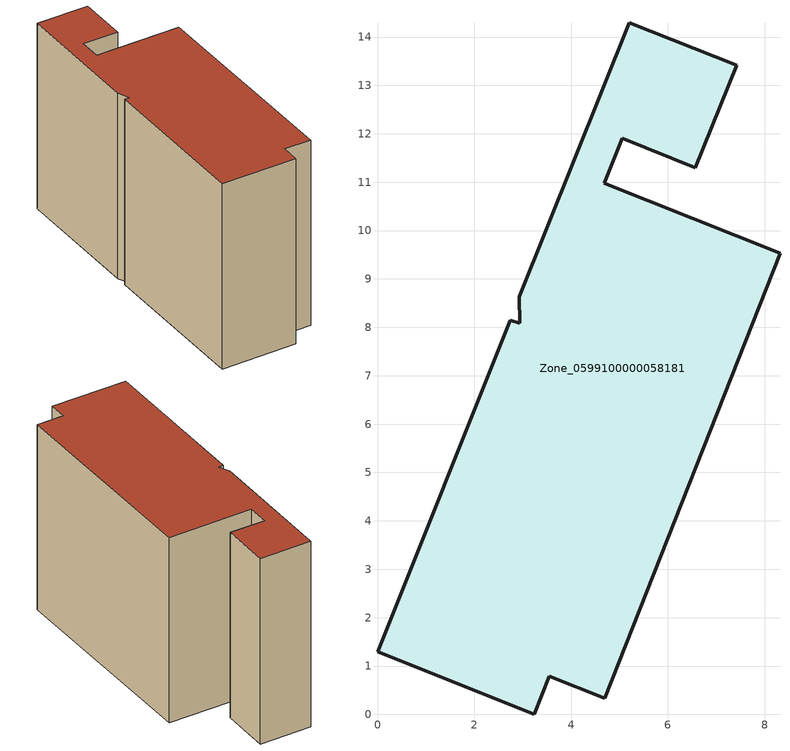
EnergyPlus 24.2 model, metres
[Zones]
Zone_0599100000058181
 floor ground (C_G): 2.94,8.08 2.93,8.63 5.2,14.3 7.43,13.42 6.57,11.3 5.06,11.91 4.69,10.98 8.32,9.54 4.7,0.33 3.55,0.79 3.24,0 0,1.3 2.74,8.14 z6.7
 wall outside (C_F): 4.69,10.98 5.06,11.91 6.57,11.3 7.43,13.42 5.2,14.3 2.93,8.63 2.94,8.08 2.74,8.14 0,1.3 3.24,0 3.55,0.79 4.7,0.33 8.32,9.54 4.69,10.98 z6.7:15.57
 roof outside (C_R): 2.94,8.08 2.74,8.14 0,1.3 3.24,0 3.55,0.79 4.7,0.33 8.32,9.54 4.69,10.98 5.06,11.91 6.57,11.3 7.43,13.42 5.2,14.3 2.93,8.63 z15.57
[BUILDING]
Pand.0599100000058181: North Axis=0; Terrain=City; Loads Convergence Tolerance Value=0.04; Temperature Convergence Tolerance Value=0.4; Solar Distribution=FullExterior; Maximum Number of Warmup Days=25; Minimum Number of Warmup Days=1
[Site:Location]
Rotterdam.The.Hague.AP_ZH_NLD Design_Conditions: Latitude=51.96; Longitude=4.45; Time Zone=1; Elevation=-4.5
[SITE:GROUNDTEMPERATURE:BUILDINGSURFACE]
18, 18, 18, 18, 18, 18, 18, 18, 18, 18, 18, 18
[MATERIAL] Thermal Absorptance=0.9; Solar Absorptance=0.7; Visible Absorptance=0.7
Name | Roughness | Thickness | Conductivity | Density | Specific Heat
G.TC.1975-1991 | MediumSmooth | 0.15 | 0.288461 | 540 | 1210
F.TC.1975-1991 | Rough | 0.3 | 0.230769 | 1920 | 840
R.TC.1975-1991 | MediumRough | 0.2 | 0.153846 | 1500 | 1000
[CONSTRUCTION]
C_G: G.TC.1975-1991
C_F: F.TC.1975-1991
C_R: R.TC.1975-1991
[ZONE]
Zone_0599100000058181: Type=1; Multiplier=1; Ceiling Height=Autocalculate; Volume=Autocalculate; Floor Area=autocalculate; Part of Total Floor Area=Yes
[ZONEINFILTRATION:DESIGNFLOWRATE]
Infil_Zone_0599100000058181: Zone or ZoneList or Space or SpaceList=Zone_0599100000058181; Schedule=AlwaysOn; Design Flow Rate Calculation Method=Flow/Area; Flow Rate per Floor Area=0.003; Constant Term Coefficient=1; Temperature Term Coefficient=0; Velocity Term Coefficient=0; Velocity Squared Term Coefficient=0
[HVACTEMPLATE:ZONE:IDEALLOADSAIRSYSTEM]
Zone_0599100000058181: Maximum Heating Supply Air Temperature=50; Minimum Cooling Supply Air Temperature=13; Maximum Heating Supply Air Humidity Ratio=0.0156; Minimum Cooling Supply Air Humidity Ratio=0.0077; Heating Limit=NoLimit; Cooling Limit=NoLimit; Dehumidification Control Type=ConstantSensibleHeatRatio; Cooling Sensible Heat Ratio=0.7; Dehumidification Setpoint=60; Humidification Control Type=None; Humidification Setpoint=30; Outdoor Air Method=None; Outdoor Air Flow Rate per Person=0.00944; Outdoor Air Flow Rate per Zone Floor Area=0; Outdoor Air Flow Rate per Zone=0; Demand Controlled Ventilation Type=None; Outdoor Air Economizer Type=NoEconomizer; Heat Recovery Type=None; Sensible Heat Recovery Effectiveness=0.7; Latent Heat Recovery Effectiveness=0.65
[ZONECONTROL:THERMOSTAT]
ThermostatControl_Zone_0599100000058181: Zone or ZoneList=Zone_0599100000058181; Control Type Schedule=DualSetpointControlType; Control 1=Thermostat_Zone_0599100000058181; Temperature Difference Between Cutout And Setpoint=0
[THERMOSTATSETPOINT:DUALSETPOINT]
Thermostat_Zone_0599100000058181: Heating Setpoint Temperature Schedule=HeatingSetpoint_Zone_0599100000058181; Cooling Setpoint Temperature Schedule=CoolingSetpoint_Zone_0599100000058181
[SCHEDULE:COMPACT]
HeatingSetpoint_Zone_0599100000058181: Through: 12/31, For: AllDays, Until: 24:00, 21
CoolingSetpoint_Zone_0599100000058181: Through: 12/31, For: AllDays, Until: 24:00, 24
DualSetpointControlType: Through: 12/31, For: AllDays, Until: 24:00, 4
AlwaysOn: Through: 12/31, For: AllDays, Until: 24:00, 1
